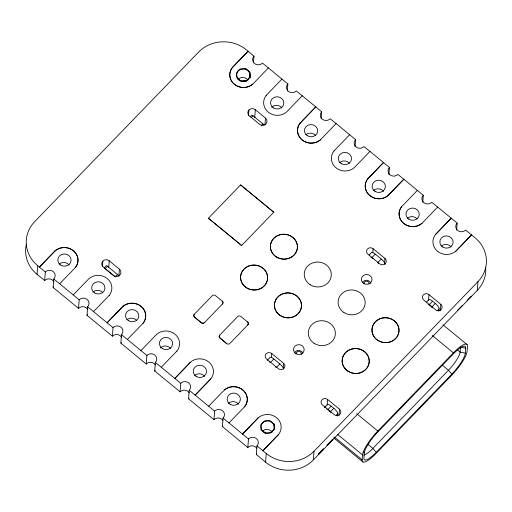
<?xml version="1.0" encoding="UTF-8"?>
<svg xmlns="http://www.w3.org/2000/svg" width="512" height="512" viewBox="0 0 512 512"><rect width="100%" height="100%" fill="white"/><g stroke="black" fill="none" stroke-linecap="round" stroke-linejoin="round"><path stroke-width="0.77" d="M54.003 281.837A5.638 5.19 4.2 0 0 44.685 280.544L37.062 274.349L37.702 265.658A33.85 31.136 4.2 0 1 34.669 221.664L198.637 52.077A33.85 31.136 4.2 0 1 246.394 49.824L248.077 51.283L232.429 67.469A13.594 12.499 4.2 0 0 234.387 84.301A13.594 12.499 4.2 0 0 252.742 84.166L268.397 67.91L287.866 83.981A5.638 5.19 4.2 0 0 288.371 91.309A5.638 5.19 4.2 0 0 296.326 90.938L315.802 106.867L300.147 123.123A13.594 12.499 4.2 0 0 302.106 139.949A13.594 12.499 4.2 0 0 320.461 139.821L336.115 123.558L355.578 139.629A5.638 5.19 4.2 0 0 356.083 146.963A5.638 5.19 4.2 0 0 364.045 146.586L383.52 162.515L367.859 178.778A13.594 12.499 4.2 0 0 369.818 195.603A13.594 12.499 4.2 0 0 388.179 195.469L403.834 179.213L423.296 195.283A5.638 5.19 4.2 0 0 423.802 202.618A5.638 5.19 4.2 0 0 431.763 202.24L451.238 218.17L435.578 234.426A13.594 12.499 4.2 0 0 437.536 251.258A13.594 12.499 4.2 0 0 455.891 251.123L471.552 234.867L474.938 237.651A33.85 31.136 4.2 0 1 477.971 281.645L477.331 290.336L313.363 459.923A33.85 31.136 4.2 0 1 265.606 462.176L256.301 454.458L256.928 445.907A5.638 5.19 4.2 0 0 256.422 438.573A5.638 5.19 4.2 0 0 248.467 438.95L223.072 418.08A5.638 5.19 4.2 0 0 222.566 410.746A5.638 5.19 4.2 0 0 214.605 411.123L189.216 390.253A5.638 5.19 4.2 0 0 188.71 382.918A5.638 5.19 4.2 0 0 180.749 383.296L155.354 362.426A5.638 5.19 4.2 0 0 154.848 355.091A5.638 5.19 4.2 0 0 146.893 355.469L121.498 334.598A5.638 5.19 4.2 0 0 120.992 327.27A5.638 5.19 4.2 0 0 113.03 327.642L87.635 306.771A5.638 5.19 4.2 0 0 87.13 299.443A5.638 5.19 4.2 0 0 79.174 299.814L53.779 278.95A5.638 5.19 4.2 0 0 53.274 271.616A5.638 5.19 4.2 0 0 45.312 271.994L37.702 265.658M44.685 280.544L45.312 271.994M55.04 250.931L55.046 250.867A13.594 12.499 4.2 0 1 73.402 250.733A13.594 12.499 4.2 0 1 75.36 267.558L75.354 267.629A13.594 12.499 4.2 0 0 73.395 250.803A13.594 12.499 4.2 0 0 55.04 250.931L39.392 267.123L55.046 250.867M87.866 309.658A5.638 5.19 4.2 0 0 78.547 308.371L53.152 287.501L53.779 278.95M59.712 283.75L75.36 267.558M73.254 294.88L88.902 278.688A13.594 12.499 4.2 0 1 107.264 278.56A13.594 12.499 4.2 0 1 109.222 295.386L109.216 295.456M78.547 308.371L79.174 299.814M121.53 337.146A5.638 5.19 4.2 0 0 112.403 336.192L87.008 315.328L87.635 306.771M93.568 311.571L109.222 295.386M102.458 266.643L102.861 261.114A4.512 4.154 4.2 0 1 109.229 260.813L119.386 269.158A4.512 4.154 4.2 0 1 119.795 275.027A4.512 4.154 4.2 0 1 113.427 275.328L103.27 266.976A4.512 4.154 4.2 0 1 102.861 261.114M108.768 267.13L109.229 260.813M112.403 336.192L113.03 327.642M118.925 275.482L119.386 269.158M122.758 306.586L122.765 306.515A13.594 12.499 4.2 0 1 141.12 306.387A13.594 12.499 4.2 0 1 143.078 323.213L143.072 323.283A13.594 12.499 4.2 0 0 141.114 306.451A13.594 12.499 4.2 0 0 122.758 306.586L107.104 322.771L122.765 306.515M155.386 364.973A5.638 5.19 4.2 0 0 146.259 364.019L120.87 343.149L121.498 334.598M127.424 339.398L143.078 323.213M140.966 350.598L156.621 334.342A13.594 12.499 4.2 0 1 174.976 334.208A13.594 12.499 4.2 0 1 176.934 351.04L176.934 351.11M146.259 364.019L146.893 355.469M189.248 392.8A5.638 5.19 4.2 0 0 180.122 391.846L154.726 370.976L155.354 362.426M161.286 367.226L176.934 351.04M180.122 391.846L180.749 383.296M190.483 362.17L174.822 378.426L190.483 362.17A13.594 12.499 4.2 0 1 208.838 362.035A13.594 12.499 4.2 0 1 210.797 378.867L195.136 395.123L210.797 378.867M194.349 314.24L194.355 314.17A2.259 2.074 4.2 0 0 194.56 317.101L201.325 322.739A2.259 2.074 4.2 0 0 204.506 322.586L222.4 304.019A2.259 2.074 4.2 0 0 222.202 301.082L215.424 295.59A2.259 2.074 4.2 0 0 212.237 295.738L194.349 314.24A2.259 2.074 4.2 0 0 194.554 317.171M222.886 420.301A5.638 5.19 4.2 0 0 213.978 419.674L188.582 398.803L189.216 390.253M208.416 218.227L241.632 245.53L208.416 218.227L240.57 184.909L273.792 212.211L240.57 184.909M201.325 322.739L194.56 317.101M204.506 322.586L204.512 322.515A2.259 2.074 4.2 0 1 201.331 322.669M208.685 406.182L224.339 389.997A13.594 12.499 4.2 0 1 242.694 389.862A13.594 12.499 4.2 0 1 244.653 406.688L229.005 422.88M219.949 338.042A2.259 2.074 4.2 0 1 219.744 335.11L219.75 335.04A2.259 2.074 4.2 0 0 219.955 337.971L226.72 343.603A2.259 2.074 4.2 0 0 229.901 343.456L247.795 324.883A2.259 2.074 4.2 0 0 247.59 321.952L247.59 322.022A2.259 2.074 4.2 0 1 247.789 324.954L247.795 324.883M222.195 301.152L222.202 301.082A2.259 2.074 4.2 0 1 222.394 304.083L222.4 304.019M213.978 419.674L214.605 411.123M240.998 81.306L246.509 80.973L240.998 81.306C235.238 79.174 234.656 71.635 240.154 69.056L245.664 68.723L249.811 72.128L250.15 77.267L249.811 72.128L245.664 68.723M226.72 343.603L219.955 337.971M224.339 389.997L224.333 390.067A13.594 12.499 4.2 0 1 242.688 389.933A13.594 12.499 4.2 0 1 244.646 406.758L244.653 406.688M256.749 448.128A5.638 5.19 4.2 0 0 247.84 447.501L222.445 426.63L223.072 418.08M248.538 115.552L248.947 110.022A4.512 4.154 4.2 0 1 255.315 109.722L265.472 118.074A4.512 4.154 4.2 0 1 265.875 123.936A4.512 4.154 4.2 0 1 259.507 124.237L249.35 115.891A4.512 4.154 4.2 0 1 248.947 110.022M253.549 62.374L254.003 56.154L248.077 51.283M252.742 84.166L252.749 84.096A13.594 12.499 4.2 0 1 234.394 84.23A13.594 12.499 4.2 0 1 232.435 67.398L248.083 51.213M254.733 117.626L255.315 109.722M302.259 95.738L286.598 111.994A13.594 12.499 4.2 0 1 268.243 112.122A13.594 12.499 4.2 0 1 266.285 95.296L266.291 95.226M268.397 67.91L262.47 63.11A5.638 5.19 4.2 0 1 254.509 63.488A5.638 5.19 4.2 0 1 254.003 56.154M265.005 124.39L265.472 118.074M247.84 447.501L248.467 438.95M258.195 417.824L242.541 434.08L258.195 417.824A13.594 12.499 4.2 0 1 276.55 417.69A13.594 12.499 4.2 0 1 278.515 434.515L262.854 450.771L278.515 434.515M265.274 433.261L261.139 429.792L265.274 433.261L270.778 433.005L274.432 429.158L274.08 424.09L274.432 429.158M287.347 90.976L287.866 83.981M271.443 357.498L271.731 353.549A3.949 3.635 4.2 0 0 266.157 353.811A3.949 3.635 4.2 0 0 266.515 358.944L278.362 368.685A3.949 3.635 4.2 0 0 283.936 368.422A3.949 3.635 4.2 0 0 283.584 363.29L271.731 353.549M265.606 462.176L266.246 453.485L256.928 445.907M300.147 123.123L315.802 106.867M283.232 368.026L283.584 363.29M321.21 118.803L321.722 111.808L315.795 106.938M320.461 139.821L320.467 139.75A13.594 12.499 4.2 0 1 302.106 139.878A13.594 12.499 4.2 0 1 300.147 123.053M369.978 151.386L354.317 167.648A13.594 12.499 4.2 0 1 335.962 167.776A13.594 12.499 4.2 0 1 334.003 150.95L334.01 150.88M336.109 123.629L330.189 118.758A5.638 5.19 4.2 0 1 322.227 119.136A5.638 5.19 4.2 0 1 321.722 111.808M313.363 459.923L314.003 451.232L477.971 281.645M327.194 404.992L327.597 399.462A3.949 3.635 4.2 0 0 322.029 399.725A3.949 3.635 4.2 0 0 322.381 404.858L334.227 414.598A3.949 3.635 4.2 0 0 339.802 414.336A3.949 3.635 4.2 0 0 339.45 409.203L327.597 399.462M355.066 146.63L355.578 139.629M337.523 416.051L337.696 413.67A5.331 1.658 44 0 0 333.85 408.294L331.187 406.106A5.331 1.658 44 0 0 327.034 404.902L324.518 407.507M338.982 415.52L339.45 409.203M367.859 178.778L383.52 162.515M372.806 252.666L373.094 248.71A3.949 3.635 4.2 0 0 367.52 248.979A3.949 3.635 4.2 0 0 367.878 254.106L379.725 263.846A3.949 3.635 4.2 0 0 385.299 263.584A3.949 3.635 4.2 0 0 384.947 258.451L373.094 248.71M362.15 459.834L362.515 454.899A22.208 5.306 -50.6 0 1 377.824 431.034L453.408 352.858A22.208 5.306 -50.6 0 1 467.443 346.374L467.078 351.309A22.208 5.306 -50.6 0 1 451.77 375.174L376.186 453.35A22.208 5.306 -50.6 0 1 362.15 459.834L334.432 437.056M363.789 451.744L364.275 453.075L363.91 458.016A19.546 4.666 -50.6 0 0 376.262 452.307L451.846 374.131A19.546 4.666 -50.6 0 0 465.318 353.133L465.683 348.192L460.461 347.168L460.096 352.102A16.883 4.032 -50.6 0 1 448.461 370.24L372.87 448.422A16.883 4.032 -50.6 0 1 363.872 455.066M388.928 174.451L389.44 167.456L383.514 162.586M384.595 263.194L384.947 258.451M401.722 206.605L401.728 206.534A13.594 12.499 4.2 0 0 403.686 223.36A13.594 12.499 4.2 0 0 422.042 223.226L422.035 223.296A13.594 12.499 4.2 0 1 403.68 223.43A13.594 12.499 4.2 0 1 401.722 206.605L417.376 190.342M422.784 202.278L423.296 195.283M428.557 300.154L428.96 294.624A3.949 3.635 4.2 0 0 423.392 294.886A3.949 3.635 4.2 0 0 423.744 300.019L435.597 309.76A3.949 3.635 4.2 0 0 441.165 309.498A3.949 3.635 4.2 0 0 440.813 304.365L428.96 294.624M435.578 234.426L451.238 218.17M438.931 311.168L439.11 308.781A5.331 1.658 44 0 0 435.264 303.411L432.595 301.222A5.331 1.658 44 0 0 428.442 300.019L426.432 302.099M440.346 310.688L440.813 304.365M456.64 230.106L457.158 223.11L451.232 218.24M455.891 251.123L471.552 234.867M246.502 81.043L250.157 77.203M266.285 95.296L281.946 79.04M104.23 267.834L106.106 265.888A1.779 0.55 44 0 1 107.494 266.291L117.491 274.509A1.779 0.55 44 0 1 118.771 276.243M250.24 116.819L251.654 115.36A1.779 0.55 44 0 1 253.037 115.763L263.034 123.981A1.779 0.55 44 0 1 264.115 125.184M104.224 268.16A1.779 0.55 44 0 1 105.146 268.717L107.494 266.291M251.155 117.702L253.037 115.763M115.142 276.934L117.491 274.509M261.152 125.92L263.034 123.981M241.632 245.53L273.792 212.211M334.003 150.95L349.658 134.694M219.744 335.11L237.632 316.608A2.259 2.074 4.2 0 1 240.819 316.454L247.59 322.022M403.834 179.213L388.179 195.405A13.594 12.499 4.2 0 1 369.824 195.533A13.594 12.499 4.2 0 1 367.866 178.707M267.2 360.397L269.715 357.798A5.331 1.658 44 0 1 273.869 358.995L279.866 363.93A5.331 1.658 44 0 1 283.686 368.954M369.114 254.995L371.123 252.915A5.331 1.658 44 0 1 375.277 254.112L381.274 259.04A5.331 1.658 44 0 1 385.12 264.416M273.869 358.995L270.342 362.637A5.331 1.658 44 0 0 269.453 361.958M370.861 257.075A5.331 1.658 44 0 1 371.757 257.754L375.277 254.112M279.866 363.93L276.346 367.571L275.142 366.586M381.274 259.04L377.754 262.682A5.331 1.658 44 0 1 378.637 263.469M422.035 223.296L437.69 207.04M331.187 406.106L327.667 409.747A5.331 1.658 44 0 0 326.771 409.069M428.179 304.186A5.331 1.658 44 0 1 429.075 304.864L432.595 301.222M333.85 408.294L330.33 411.936L328.73 410.624M429.075 304.864L431.744 307.053L435.264 303.411M336.186 415.232L337.696 413.67M437.094 310.867L439.11 308.781M457.242 310.624L462.406 305.286M467.078 300.454L471.213 296.179M465.318 353.133L460.096 352.102L457.626 350.074M403.827 179.283L397.901 174.413A5.638 5.19 4.2 0 1 389.946 174.79A5.638 5.19 4.2 0 1 389.44 167.456M471.546 234.938L465.619 230.067A5.638 5.19 4.2 0 1 457.664 230.445A5.638 5.19 4.2 0 1 457.158 223.11M371.757 257.754L372.954 258.739M442.931 324.768L467.11 344.64M432.25 335.469L453.408 352.858M442.285 365.171L448.461 370.24L451.846 374.131M356.666 413.645L377.824 431.034M367.936 444.358L372.87 448.422L376.262 452.307M337.728 434.528L362.515 454.899M333.536 437.779L363.021 462.003M105.146 268.717L114.554 276.448M274.08 424.16L269.939 420.685L264.435 420.947L260.787 424.717L261.133 429.856M485.677 267.482A33.85 31.136 4.2 0 1 477.331 290.336M37.062 274.349A33.85 31.136 4.2 0 1 26.253 244.717M314.003 451.232A33.85 31.136 4.2 0 1 266.246 453.485M121.363 342.554A5.638 5.19 4.2 0 1 120.87 343.149M155.226 370.381A5.638 5.19 4.2 0 1 154.726 370.976M87.507 314.726A5.638 5.19 4.2 0 1 87.008 315.328M53.651 286.899A5.638 5.19 4.2 0 1 53.152 287.501M256.8 453.856A5.638 5.19 4.2 0 1 256.301 454.458M189.082 398.208A5.638 5.19 4.2 0 1 188.582 398.803M222.944 426.029A5.638 5.19 4.2 0 1 222.445 426.63M324.314 407.219A3.949 3.635 4.2 0 1 325.178 407.309M238.029 79.174A6.662 6.131 4.2 0 1 248.064 80.026M262.304 431.136A6.662 6.131 4.2 0 1 272.339 431.987M228.448 403.315A6.662 6.131 4.2 0 1 238.483 404.16M441.184 246.131A6.662 6.131 4.2 0 1 451.219 246.982M407.322 218.31A6.662 6.131 4.2 0 1 417.062 218.81M373.466 190.483A6.662 6.131 4.2 0 1 383.501 191.328M339.603 162.656A6.662 6.131 4.2 0 1 349.344 163.155M305.747 134.829A6.662 6.131 4.2 0 1 315.782 135.68M271.565 107.315A6.662 6.131 4.2 0 1 281.926 107.853M59.155 264.179A6.662 6.131 4.2 0 1 69.19 265.03M93.011 292.006A6.662 6.131 4.2 0 1 102.752 292.506M126.874 319.834A6.662 6.131 4.2 0 1 136.909 320.678M160.403 347.974A6.662 6.131 4.2 0 1 170.765 348.506M194.586 375.488A6.662 6.131 4.2 0 1 204.621 376.333M363.923 283.923A2.662 2.451 4.2 0 1 366.547 281.21A2.662 2.451 4.2 0 1 369.222 283.942M362.419 282.746A4.442 4.083 4.2 0 1 366.803 280.282A4.442 4.083 4.2 0 1 370.803 283.341M296.083 354.093A2.662 2.451 4.2 0 1 298.995 351.392A2.662 2.451 4.2 0 1 301.261 354.63M294.579 352.915A4.442 4.083 4.2 0 1 298.803 350.438A4.442 4.083 4.2 0 1 302.867 353.222M330.63 412.192A5.331 1.658 44 0 1 330.925 412.448M364.275 453.075A19.546 4.666 -50.6 0 1 377.747 432.077L453.331 353.901A19.546 4.666 -50.6 0 1 465.683 348.192M431.744 307.053A5.331 1.658 44 0 1 432.627 307.84M318.355 454.08L318.304 454.778L323.469 449.434L323.52 448.736L318.355 454.08M327.155 444.973L327.104 445.67L332.269 440.326L332.32 439.635L327.155 444.973M348.006 371.232A13.542 12.454 4.2 0 0 369.171 362.195A13.542 12.454 4.2 0 0 349.869 349.67A13.542 12.454 4.2 0 0 348.013 371.162A13.542 12.454 4.2 0 0 369.178 362.125A13.542 12.454 4.2 0 0 349.862 349.741A13.542 12.454 4.2 0 0 348.006 371.232M343.962 312.57A13.542 12.454 4.2 0 0 365.126 303.533A13.542 12.454 4.2 0 0 345.818 291.078A13.542 12.454 4.2 0 0 343.962 312.57M280.288 315.578A13.542 12.454 4.2 0 0 301.453 306.541A13.542 12.454 4.2 0 0 282.144 294.086A13.542 12.454 4.2 0 0 280.288 315.578M280.294 315.507A13.542 12.454 4.2 0 0 301.459 306.47A13.542 12.454 4.2 0 0 282.15 294.016A13.542 12.454 4.2 0 0 280.294 315.507M310.106 284.672A13.542 12.454 4.2 0 0 331.27 275.635A13.542 12.454 4.2 0 0 311.962 263.181A13.542 12.454 4.2 0 0 310.106 284.672M314.15 343.334A13.542 12.454 4.2 0 0 335.315 334.298A13.542 12.454 4.2 0 0 316.013 321.843A13.542 12.454 4.2 0 0 314.15 343.334M377.818 340.397A13.542 12.454 4.2 0 0 398.982 331.36A13.542 12.454 4.2 0 0 379.674 318.906A13.542 12.454 4.2 0 0 377.818 340.397M377.824 340.326A13.542 12.454 4.2 0 0 398.989 331.29A13.542 12.454 4.2 0 0 379.68 318.835A13.542 12.454 4.2 0 0 377.824 340.326M239.322 79.827A6.662 6.131 4.2 0 0 249.946 75.808A6.662 6.131 4.2 0 0 240.742 69.299A6.662 6.131 4.2 0 0 239.322 79.827M263.597 431.789A6.662 6.131 4.2 0 0 274.221 427.77A6.662 6.131 4.2 0 0 265.018 421.261A6.662 6.131 4.2 0 0 263.597 431.789M363.674 283.411A5.331 4.902 4.2 0 0 372.006 279.853A5.331 4.902 4.2 0 0 364.403 274.95A5.331 4.902 4.2 0 0 363.674 283.411M229.971 404.192A6.662 6.131 4.2 0 0 240.384 399.744A6.662 6.131 4.2 0 0 230.886 393.613A6.662 6.131 4.2 0 0 229.971 404.192M295.834 353.574A5.331 4.902 4.2 0 0 304.166 350.022A5.331 4.902 4.2 0 0 296.563 345.114A5.331 4.902 4.2 0 0 295.834 353.574M442.707 247.014A6.662 6.131 4.2 0 0 453.12 242.566A6.662 6.131 4.2 0 0 443.616 236.435A6.662 6.131 4.2 0 0 442.707 247.014M408.845 219.187A6.662 6.131 4.2 0 0 419.264 214.739A6.662 6.131 4.2 0 0 409.76 208.608A6.662 6.131 4.2 0 0 408.845 219.187M374.989 191.36A6.662 6.131 4.2 0 0 385.402 186.912A6.662 6.131 4.2 0 0 375.904 180.787A6.662 6.131 4.2 0 0 374.989 191.36M341.126 163.533A6.662 6.131 4.2 0 0 351.546 159.085A6.662 6.131 4.2 0 0 342.042 152.96A6.662 6.131 4.2 0 0 341.126 163.533M307.27 135.706A6.662 6.131 4.2 0 0 317.69 131.264A6.662 6.131 4.2 0 0 308.186 125.133A6.662 6.131 4.2 0 0 307.27 135.706M273.414 107.885A6.662 6.131 4.2 0 0 283.827 103.437A6.662 6.131 4.2 0 0 274.33 97.306A6.662 6.131 4.2 0 0 273.414 107.885M60.678 265.062A6.662 6.131 4.2 0 0 71.091 260.614A6.662 6.131 4.2 0 0 61.594 254.483A6.662 6.131 4.2 0 0 60.678 265.062M94.534 292.883A6.662 6.131 4.2 0 0 104.954 288.442A6.662 6.131 4.2 0 0 95.45 282.31A6.662 6.131 4.2 0 0 94.534 292.883M128.39 320.71A6.662 6.131 4.2 0 0 138.81 316.262A6.662 6.131 4.2 0 0 129.306 310.138A6.662 6.131 4.2 0 0 128.39 320.71M162.253 348.538A6.662 6.131 4.2 0 0 172.666 344.09A6.662 6.131 4.2 0 0 163.168 337.965A6.662 6.131 4.2 0 0 162.253 348.538M196.109 376.365A6.662 6.131 4.2 0 0 206.528 371.917A6.662 6.131 4.2 0 0 197.024 365.786A6.662 6.131 4.2 0 0 196.109 376.365M246.432 287.68A13.542 12.454 4.2 0 0 267.603 278.643A13.542 12.454 4.2 0 0 248.294 266.189A13.542 12.454 4.2 0 0 246.432 287.68M246.432 287.75A13.542 12.454 4.2 0 0 267.597 278.714A13.542 12.454 4.2 0 0 248.288 266.259A13.542 12.454 4.2 0 0 246.432 287.75M276.25 256.851A13.542 12.454 4.2 0 0 297.414 247.814A13.542 12.454 4.2 0 0 278.106 235.36A13.542 12.454 4.2 0 0 276.25 256.851A13.542 12.454 4.2 0 0 297.408 247.878A13.542 12.454 4.2 0 0 278.099 235.424A13.542 12.454 4.2 0 0 276.243 256.915"/></g></svg>
